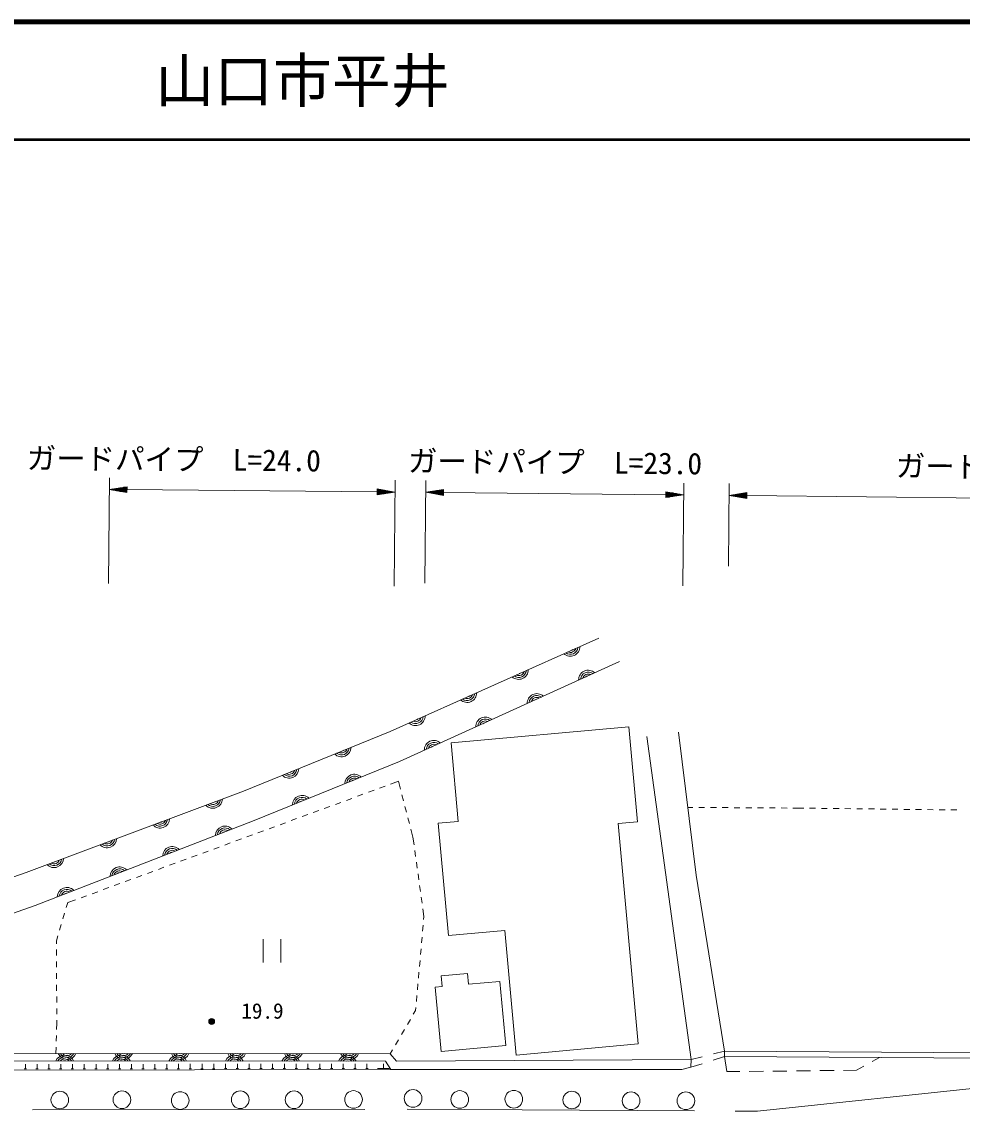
# Model space of a CAD drawing. Units: millimetres, scale not verified. Extents: x 40000 to 680000, y 20000 to 380000.
# Drawn here: x 393694 to 473550, y 287428 to 380000 of the extents above; entities that cross this region are included whole.
import ezdxf
from ezdxf.enums import TextEntityAlignment as Align

# ---------------------------------------------------------------- set-up
doc = ezdxf.new("R2010")
doc.units = ezdxf.units.MM
doc.header["$LTSCALE"] = 1000
for name, color, linetype, lineweight in [('M-BGD', 7, 'Continuous', 13), ('M-STR-HTXT', 7, 'Continuous', 13), ('M-STR-STRD', 7, 'Continuous', 13), ('M-TTL', 2, 'Continuous', 140), ('M-TTL-LINE', 7, 'Continuous', 50)]:
    doc.layers.add(name, color=color, linetype=linetype, lineweight=lineweight)
doc.layers.add('M-TTL-TXT', color=7, linetype='Continuous')
doc.styles.add('ＭＳ ゴシック', font='')
doc.styles.get('ＭＳ ゴシック').set_extended_font_data('MS Gothic')

msp = doc.modelspace()

# ---------------------------------------------------------------- linework, layer by layer
at = {"layer": 'M-BGD'}
for p, q in [((446780, 319269), (450543, 291831)), ((424073, 314875), (424543, 315047)), ((425012, 315220), (425669, 315461)), ((425669, 315461), (425847, 314782)), ((421257, 313841), (421727, 314013)), ((422196, 314185), (422665, 314358)), ((423135, 314530), (423604, 314703)), ((425973, 314298), (426100, 313815)), ((418441, 312806), (418911, 312979)), ((419380, 313151), (419849, 313324)), ((420319, 313496), (420788, 313668)), ((426227, 313331), (426353, 312847)), ((450255, 313242), (450678, 313240)), ((451178, 313237), (451678, 313234)), ((452178, 313231), (452678, 313228)), ((453178, 313225), (453678, 313222)), ((454178, 313219), (454678, 313216)), ((455178, 313213), (455678, 313210)), ((456178, 313207), (456678, 313204)), ((457178, 313201), (457678, 313198)), ((458178, 313195), (458678, 313192)), ((459178, 313189), (459601, 313186)), ((459601, 313186), (460097, 313180)), ((460597, 313174), (461097, 313168)), ((461597, 313162), (462097, 313156)), ((462597, 313150), (463097, 313144)), ((463597, 313138), (464097, 313132)), ((464597, 313126), (465096, 313120)), ((465596, 313114), (466096, 313108)), ((466596, 313102), (467096, 313096)), ((467596, 313090), (468096, 313084)), ((468596, 313078), (469096, 313072)), ((469596, 313066), (470096, 313060)), ((470596, 313054), (471096, 313048)), ((471596, 313042), (472096, 313036)), ((472596, 313030), (473096, 313024)), ((416564, 312117), (417033, 312289)), ((417503, 312462), (417972, 312634)), ((426480, 312363), (426606, 311880)), ((413748, 311082), (414217, 311255)), ((414687, 311427), (415156, 311600)), ((415625, 311772), (416095, 311944)), ((426733, 311396), (426911, 310717)), ((444329, 311871), (446040, 293143)), ((410932, 310048), (411401, 310221)), ((411870, 310393), (412340, 310565)), ((412809, 310738), (413278, 310910)), ((426911, 310717), (427000, 310071)), ((409054, 309359), (409524, 309531)), ((409993, 309703), (410462, 309876)), ((427068, 309576), (427137, 309081)), ((406238, 308324), (406708, 308497)), ((407177, 308669), (407646, 308841)), ((408116, 309014), (408585, 309186)), ((427205, 308585), (427274, 308090)), ((403422, 307290), (403892, 307462)), ((404361, 307635), (404830, 307807)), ((405300, 307979), (405769, 308152)), ((427342, 307595), (427410, 307099)), ((400606, 306256), (401076, 306428)), ((401545, 306600), (402014, 306773)), ((402484, 306945), (402953, 307118)), ((427479, 306604), (427547, 306109)), ((398729, 305566), (399198, 305738)), ((399668, 305911), (400137, 306083)), ((427616, 305614), (427684, 305118)), ((397475, 304731), (397602, 305152)), ((397602, 305152), (398260, 305394)), ((427753, 304623), (427842, 303977)), ((397187, 303773), (397331, 304252)), ((427842, 303977), (427819, 303722)), ((396898, 302816), (397043, 303295)), ((427775, 303224), (427731, 302726)), ((396627, 301916), (396754, 302337)), ((396629, 301663), (396627, 301916)), ((414198, 302056), (414198, 300056)), ((415698, 302056), (415698, 300056)), ((427686, 302228), (427642, 301730)), ((396635, 300663), (396632, 301163)), ((427598, 301232), (427553, 300734)), ((396641, 299663), (396638, 300163)), ((427509, 300236), (427465, 299738)), ((396648, 298663), (396644, 299163)), ((427421, 299240), (427376, 298742)), ((396654, 297663), (396651, 298163)), ((427332, 298244), (427288, 297746)), ((434789, 293011), (434290, 298464)), ((396660, 296663), (396657, 297163)), ((427244, 297248), (427199, 296750)), ((427155, 296252), (427132, 295996)), ((396667, 295663), (396663, 296163)), ((427132, 295996), (426940, 295666)), ((396653, 294369), (396671, 294910)), ((396671, 294910), (396670, 295163)), ((426688, 295234), (426436, 294803)), ((396618, 293370), (396636, 293869)), ((425680, 293507), (425428, 293075)), ((426184, 294371), (425932, 293939)), ((396583, 292329), (396601, 292870)), ((425176, 292643), (424984, 292313)), ((452440, 292301), (453367, 292530)), ((453367, 292530), (507643, 292192)), ((365300, 292346), (424984, 292313)), ((424570, 291683), (365300, 291716)), ((424570, 291683), (425023, 290959)), ((424984, 292313), (425516, 291673)), ((425516, 291673), (450543, 291831)), ((450543, 291831), (451470, 292060)), ((453365, 292080), (452410, 291773)), ((453365, 292080), (507234, 291744)), ((453572, 290789), (453365, 292080)), ((466519, 291998), (465893, 291647)), ((352266, 290886), (425023, 290959)), ((394097, 291027), (393897, 291027)), ((393997, 291027), (393997, 291427)), ((395097, 291028), (394897, 291028)), ((394997, 291028), (394997, 291428)), ((396097, 291029), (395897, 291029)), ((395997, 291029), (395997, 291429)), ((397097, 291030), (396897, 291030)), ((396997, 291030), (396997, 291430)), ((398097, 291031), (397897, 291031)), ((397997, 291031), (397997, 291431)), ((399097, 291032), (398897, 291032)), ((398997, 291032), (398997, 291432)), ((400097, 291033), (399897, 291033)), ((399997, 291033), (399997, 291433)), ((401097, 291034), (400897, 291034)), ((400997, 291034), (400997, 291434)), ((402097, 291035), (401897, 291035)), ((401997, 291035), (401997, 291435)), ((403097, 291036), (402897, 291036)), ((402997, 291036), (402997, 291436)), ((404097, 291037), (403897, 291037)), ((403997, 291037), (403997, 291437)), ((405097, 291038), (404897, 291038)), ((404997, 291038), (404997, 291438)), ((406097, 291039), (405897, 291039)), ((405997, 291039), (405997, 291439)), ((407097, 291040), (406897, 291040)), ((406997, 291040), (406997, 291440)), ((408097, 291041), (407897, 291041)), ((407997, 291041), (407997, 291441)), ((409097, 291042), (408897, 291042)), ((408997, 291042), (408997, 291442)), ((410097, 291043), (409897, 291043)), ((409997, 291043), (409997, 291443)), ((411097, 291044), (410897, 291044)), ((410997, 291044), (410997, 291444)), ((412097, 291045), (411897, 291045)), ((411997, 291045), (411997, 291445)), ((413097, 291046), (412897, 291046)), ((412997, 291046), (412997, 291446)), ((414097, 291047), (413897, 291047)), ((413997, 291047), (413997, 291447)), ((415097, 291048), (414897, 291048)), ((414997, 291048), (414997, 291448)), ((416097, 291049), (415897, 291049)), ((415997, 291049), (415997, 291449)), ((417097, 291050), (416897, 291050)), ((416997, 291050), (416997, 291450)), ((418097, 291051), (417897, 291051)), ((417997, 291051), (417997, 291451)), ((419097, 291052), (418897, 291052)), ((418997, 291052), (418997, 291452)), ((420097, 291053), (419897, 291053)), ((419997, 291053), (419997, 291453)), ((421097, 291054), (420897, 291054)), ((420997, 291054), (420997, 291454)), ((422097, 291055), (421897, 291055)), ((421997, 291055), (421997, 291455)), ((423097, 291056), (422897, 291056)), ((422997, 291056), (422997, 291456)), ((424897, 291058), (423897, 291057)), ((424397, 291057), (424397, 291457)), ((425023, 290959), (449742, 290984)), ((451458, 291467), (450503, 291161)), ((454670, 290801), (453572, 290789)), ((456670, 290822), (455470, 290809)), ((458670, 290844), (457470, 290831)), ((460669, 290865), (459470, 290852)), ((462669, 290887), (461469, 290874)), ((464568, 290907), (463469, 290895)), ((465194, 291257), (464568, 290907))]:
    msp.add_line(p, q, dxfattribs=at)
for points in [[(352410, 292024), (352959, 293474), (382946, 303825), (394068, 307723), (412509, 314615), (424962, 319700), (442691, 327638)], [(444450, 325642), (425770, 317134), (413412, 312143), (394828, 304918), (383563, 300950), (367894, 295996), (356120, 291883)], [(446040, 293143), (435684, 292196), (434715, 302792), (429929, 302354), (429057, 311899), (430762, 312055), (430153, 318718), (445228, 320095), (445966, 312021), (444329, 311871)], [(453365, 292080), (453367, 292530), (450970, 307475), (449463, 319624)], [(434290, 298464), (431623, 298220), (431540, 299135), (429294, 298930), (429378, 298015), (428798, 297962), (429297, 292509), (434789, 293011)], [(449742, 290984), (450503, 291161), (450543, 291831)]]:
    msp.add_lwpolyline(points, dxfattribs=at)
for centre, radius in [((409818, 295056), 250), ((409818, 295056), 204), ((409818, 295056), 159), ((409818, 295056), 114), ((409818, 295056), 68.2), ((409818, 295056), 22.7), ((396923, 288381), 750), ((402199, 288404), 750), ((407143, 288337), 750), ((412242, 288404), 750), ((416809, 288404), 750), ((421863, 288426), 750), ((426918, 288514), 750), ((430886, 288426), 750), ((435475, 288448), 750), ((440397, 288381), 750), ((445430, 288315), 750), ((450085, 288315), 750)]:
    msp.add_circle(centre, radius, dxfattribs=at)
for centre, radius, start, end in [((440271, 326897), 812, 226.73894, 1.49921), ((440271, 326897), 650, 232.85473, 355.38342), ((440271, 326897), 488, 243.98741, 344.25073), ((440271, 326897), 325, 278.1767, 310.06144), ((435890, 324935), 812, 226.73894, 1.49921), ((435890, 324935), 650, 232.85473, 355.38342), ((435890, 324935), 488, 243.98741, 344.25073), ((435890, 324935), 325, 278.1767, 310.06144), ((441792, 324088), 812, 47.10774, 181.86801), ((441792, 324088), 650, 53.22353, 175.75222), ((441792, 324088), 488, 64.35622, 164.61953), ((441792, 324088), 325, 98.54551, 130.43025), ((431509, 322974), 812, 226.73894, 1.49921), ((431509, 322974), 650, 232.85473, 355.38342), ((431509, 322974), 488, 243.98741, 344.25073), ((431509, 322974), 325, 278.1767, 310.06144), ((437424, 322098), 812, 47.10774, 181.86801), ((437424, 322098), 650, 53.22353, 175.75222), ((437424, 322098), 488, 64.35622, 164.61953), ((437424, 322098), 325, 98.54551, 130.43025), ((427128, 321012), 812, 226.73894, 1.49921), ((427128, 321012), 650, 232.85473, 355.38342), ((427128, 321012), 488, 243.98741, 344.25073), ((427128, 321012), 325, 278.1767, 310.06144), ((433056, 320108), 812, 47.10774, 181.86801), ((433056, 320108), 650, 53.22353, 175.75222), ((433056, 320108), 488, 64.35622, 164.61953), ((433056, 320108), 325, 98.54551, 130.43025), ((428687, 318119), 812, 47.10774, 181.86801), ((428687, 318119), 650, 53.22353, 175.75222), ((428687, 318119), 488, 64.35622, 164.61953), ((420840, 318354), 812, 224.83482, 359.59509), ((420840, 318354), 650, 230.95061, 353.4793), ((420840, 318354), 488, 242.0833, 342.34661), ((420840, 318354), 325, 276.27259, 308.15732), ((428687, 318119), 325, 98.54551, 130.43025), ((416396, 316539), 812, 224.83482, 359.59509), ((416396, 316539), 650, 230.95061, 353.4793), ((416396, 316539), 488, 242.0833, 342.34661), ((416396, 316539), 325, 276.27259, 308.15732), ((421934, 315247), 812, 44.61099, 179.37126), ((421934, 315247), 650, 50.72678, 173.25548), ((421934, 315247), 488, 61.85947, 162.12279), ((421934, 315247), 325, 96.04876, 127.9335), ((409924, 313982), 812, 223.11115, 357.87142), ((409924, 313982), 650, 229.22694, 351.75563), ((409924, 313982), 488, 240.35963, 340.62294), ((417483, 313450), 812, 44.61099, 179.37126), ((417483, 313450), 650, 50.72678, 173.25548), ((417483, 313450), 488, 61.85947, 162.12279), ((409924, 313982), 325, 274.54892, 306.43365), ((417483, 313450), 325, 96.04876, 127.9335), ((405427, 312302), 812, 223.11115, 357.87142), ((405427, 312302), 650, 229.22694, 351.75563), ((405427, 312302), 488, 240.35963, 340.62294), ((405427, 312302), 325, 274.54892, 306.43365), ((410944, 310848), 812, 43.8633, 178.62357), ((410944, 310848), 650, 49.97909, 172.50778), ((410944, 310848), 488, 61.11178, 161.37509), ((410944, 310848), 325, 95.30107, 127.1858), ((400931, 310621), 812, 223.11115, 357.87142), ((400931, 310621), 650, 229.22694, 351.75563), ((400931, 310621), 488, 240.35963, 340.62294), ((400931, 310621), 325, 274.54892, 306.43365), ((406470, 309109), 812, 43.8633, 178.62357), ((406470, 309109), 650, 49.97909, 172.50778), ((406470, 309109), 488, 61.11178, 161.37509), ((406470, 309109), 325, 95.30107, 127.1858), ((396435, 308941), 812, 223.11115, 357.87142), ((396435, 308941), 650, 229.22694, 351.75563), ((396435, 308941), 488, 240.35963, 340.62294), ((396435, 308941), 325, 274.54892, 306.43365), ((401997, 307370), 812, 43.8633, 178.62357), ((401997, 307370), 650, 49.97909, 172.50778), ((401997, 307370), 488, 61.11178, 161.37509), ((401997, 307370), 325, 95.30107, 127.1858), ((397523, 305631), 812, 43.8633, 178.62357), ((397523, 305631), 650, 49.97909, 172.50778), ((397523, 305631), 488, 61.11178, 161.37509), ((397523, 305631), 325, 95.30107, 127.1858), ((397334, 291385), 812, 22.58812, 157.34839), ((397334, 291385), 650, 28.7039, 151.2326), ((397542, 292641), 812, 202.58812, 337.34839), ((397334, 291385), 488, 39.83659, 140.09991), ((397542, 292641), 650, 208.7039, 331.2326), ((397542, 292641), 488, 219.83659, 320.09991), ((397334, 291385), 325, 74.02588, 105.91062), ((397542, 292641), 325, 254.02588, 285.91062), ((402134, 291383), 812, 22.58812, 157.34839), ((402134, 291383), 650, 28.7039, 151.2326), ((402342, 292638), 812, 202.58812, 337.34839), ((402134, 291383), 488, 39.83659, 140.09991), ((402342, 292638), 650, 208.7039, 331.2326), ((402342, 292638), 488, 219.83659, 320.09991), ((402134, 291383), 325, 74.02588, 105.91062), ((402342, 292638), 325, 254.02588, 285.91062), ((406934, 291380), 812, 22.58812, 157.34839), ((406934, 291380), 650, 28.7039, 151.2326), ((407142, 292636), 812, 202.58812, 337.34839), ((406934, 291380), 488, 39.83659, 140.09991), ((407142, 292636), 650, 208.7039, 331.2326), ((407142, 292636), 488, 219.83659, 320.09991), ((406934, 291380), 325, 74.02588, 105.91062), ((407142, 292636), 325, 254.02588, 285.91062), ((411734, 291377), 812, 22.58812, 157.34839), ((411734, 291377), 650, 28.7039, 151.2326), ((411942, 292633), 812, 202.58812, 337.34839), ((411734, 291377), 488, 39.83659, 140.09991), ((411942, 292633), 650, 208.7039, 331.2326), ((411942, 292633), 488, 219.83659, 320.09991), ((411734, 291377), 325, 74.02588, 105.91062), ((411942, 292633), 325, 254.02588, 285.91062), ((416534, 291375), 812, 22.58812, 157.34839), ((416534, 291375), 650, 28.7039, 151.2326), ((416742, 292630), 812, 202.58812, 337.34839), ((416534, 291375), 488, 39.83659, 140.09991), ((416742, 292630), 650, 208.7039, 331.2326), ((416742, 292630), 488, 219.83659, 320.09991), ((416534, 291375), 325, 74.02588, 105.91062), ((416742, 292630), 325, 254.02588, 285.91062), ((421334, 291372), 812, 22.58812, 157.34839), ((421334, 291372), 650, 28.7039, 151.2326), ((421542, 292628), 812, 202.58812, 337.34839), ((421334, 291372), 488, 39.83659, 140.09991), ((421542, 292628), 650, 208.7039, 331.2326), ((421542, 292628), 488, 219.83659, 320.09991), ((421334, 291372), 325, 74.02588, 105.91062), ((421542, 292628), 325, 254.02588, 285.91062)]:
    msp.add_arc(centre, radius, start, end, dxfattribs=at)
at = {"layer": 'M-STR-HTXT'}
for p, q in [((401055, 332258), (401135, 341258)), ((425310, 332043), (425389, 341043)), ((427931, 332294), (428016, 341017)), ((449817, 332079), (449903, 340801)), ((453694, 333729), (453769, 340760)), ((401126, 340258), (402629, 340495)), ((401126, 340258), (402624, 339995)), ((401126, 340258), (402626, 340245)), ((402626, 340195), (401426, 340205)), ((402627, 340295), (401427, 340305)), ((401726, 340153), (402626, 340145)), ((401727, 340353), (402627, 340345)), ((402625, 340095), (402025, 340100)), ((402628, 340395), (402028, 340400)), ((402325, 340047), (402625, 340045)), ((402328, 340447), (402628, 340445)), ((402624, 339995), (402629, 340495)), ((402626, 340245), (423881, 340056)), ((423883, 340306), (423878, 339806)), ((425381, 340043), (423878, 339806)), ((423879, 339906), (424479, 339901)), ((424179, 339853), (423879, 339856)), ((423880, 340006), (425080, 339995)), ((424780, 339948), (423880, 339956)), ((423881, 340106), (425081, 340095)), ((425381, 340043), (423881, 340056)), ((424182, 340253), (423882, 340256)), ((423882, 340206), (424482, 340201)), ((424781, 340148), (423882, 340156)), ((425381, 340043), (423883, 340306)), ((428007, 340017), (429509, 340252)), ((428007, 340017), (429504, 339752)), ((428007, 340017), (429507, 340002)), ((429506, 339952), (428306, 339964)), ((429507, 340052), (428307, 340064)), ((428606, 339911), (429506, 339902)), ((428608, 340111), (429508, 340102)), ((429505, 339852), (428905, 339858)), ((429508, 340152), (428908, 340158)), ((429205, 339805), (429505, 339802)), ((429209, 340205), (429509, 340202)), ((429504, 339752), (429509, 340252)), ((429507, 340002), (448393, 339816)), ((448395, 340066), (448390, 339566)), ((449893, 339802), (448390, 339566)), ((448392, 339766), (449592, 339754)), ((448393, 339866), (449593, 339854)), ((449893, 339802), (448393, 339816)), ((448394, 339966), (448994, 339960)), ((449294, 339907), (448394, 339916)), ((449893, 339802), (448395, 340066)), ((448695, 340013), (448395, 340016)), ((453759, 339760), (455261, 339994)), ((453759, 339760), (455256, 339494)), ((453759, 339760), (455259, 339744)), ((455259, 339794), (454059, 339807)), ((454360, 339853), (455260, 339844)), ((455260, 339894), (454660, 339900)), ((454961, 339947), (455261, 339944)), ((455256, 339494), (455261, 339994)), ((455259, 339744), (505503, 339202)), ((448391, 339666), (448991, 339660)), ((448691, 339613), (448391, 339616)), ((449292, 339707), (448392, 339716)), ((455258, 339694), (454058, 339707)), ((454357, 339653), (455257, 339644)), ((455257, 339594), (454657, 339600)), ((454956, 339547), (455256, 339544))]:
    msp.add_line(p, q, dxfattribs=at)
at = {"layer": 'M-STR-STRD'}
for p, q in [((394600, 287554), (422818, 287567)), ((426409, 287611), (450826, 287461))]:
    msp.add_line(p, q, dxfattribs=at)
msp.add_lwpolyline([(454284, 287428), (456180, 287428), (475999, 289540), (492028, 289357), (505662, 288326)], dxfattribs=at)
at = {"layer": 'M-TTL'}
msp.add_line((680000, 380000), (40000, 380000), dxfattribs=at)
at = {"layer": 'M-TTL-LINE'}
msp.add_line((40000, 370000), (680000, 370000), dxfattribs=at)

# ---------------------------------------------------------------- texts
at = {"layer": 'M-BGD', "style": 'ＭＳ ゴシック'}
msp.add_text('19.9', height=1320, dxfattribs=at).set_placement((412334, 294893), align=Align.BOTTOM_LEFT)
at = {"layer": 'M-STR-HTXT', "style": 'ＭＳ ゴシック'}
for s, rotation, p in [('ガードパイプ  L=24.0', 359.491, (406591, 341350)), ('ガードパイプ  L=23.0', 359.436, (438961, 341109)), ('ガードパイプ  L=48.6', 359.382, (480394, 340673))]:
    msp.add_text(s, height=1833, rotation=rotation, dxfattribs=at).set_placement(p, align=Align.BOTTOM_CENTER)
at = {"layer": 'M-TTL-TXT', "style": 'ＭＳ ゴシック'}
msp.add_text('山口市平井', height=3666, dxfattribs=at).set_placement((405024, 375000), align=Align.MIDDLE_LEFT)

doc.saveas('drawing.dxf')
